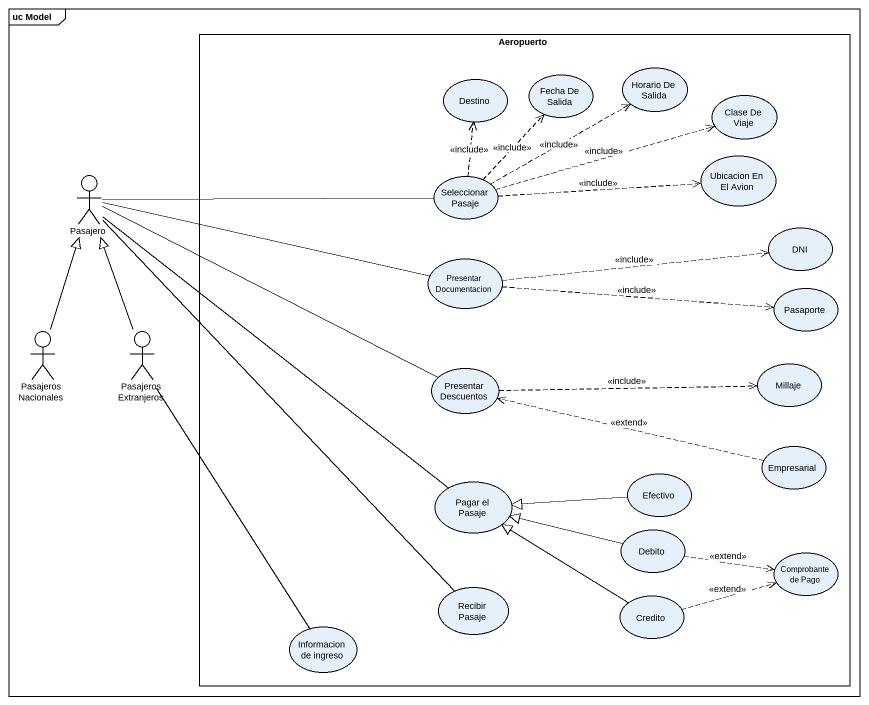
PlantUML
@startuml
mainframe uc Model
rectangle Aeropuerto {
  usecase Destino
  usecase "Fecha De Salida" as Fecha_De_Salida
  usecase "Horario De Salida" as Horario_De_Salida
  usecase "Clase De Viaje" as Clase_De_Viaje
  usecase "Ubicacion En El Avion" as Ubicacion_En_El_Avion
  usecase "Seleccionar Pasaje" as Seleccionar_Pasaje
  usecase DNI
  usecase "Presentar Documentacion" as Presentar_Documentacion
  usecase Pasaporte
  usecase "Presentar Descuentos" as Presentar_Descuentos
  usecase Millaje
  usecase Empresarial
  usecase "Pagar el Pasaje" as Pagar_el_Pasaje
  usecase Efectivo
  usecase Debito
  usecase "Comprobante de Pago" as Comprobante_de_Pago
  usecase "Recibir Pasaje" as Recibir_Pasaje
  usecase Credito
  usecase "Informacion de ingreso" as Informacion_de_ingreso
}
actor Pasajero
actor "Pasajeros Nacionales" as Pasajeros_Nacionales
actor "Pasajeros Extranjeros" as Pasajeros_Extranjeros
Pasajero -right- Seleccionar_Pasaje
Pasajero -right- Presentar_Documentacion
Pasajero -right- Presentar_Descuentos
Pasajero -- Pagar_el_Pasaje
Pasajero -- Recibir_Pasaje
Seleccionar_Pasaje .up.> Destino : <<include>>
Seleccionar_Pasaje .up.> Fecha_De_Salida : <<include>>
Seleccionar_Pasaje .right.> Horario_De_Salida : <<include>>
Seleccionar_Pasaje .right.> Clase_De_Viaje : <<include>>
Seleccionar_Pasaje .right.> Ubicacion_En_El_Avion : <<include>>
Presentar_Documentacion .right.> DNI : <<include>>
Presentar_Documentacion .right.> Pasaporte : <<include>>
Pasajeros_Nacionales -up-|> Pasajero
Pasajeros_Extranjeros -up-|> Pasajero
Pasajeros_Extranjeros -- Informacion_de_ingreso
Presentar_Descuentos .right.> Millaje : <<include>>
Empresarial .left.> Presentar_Descuentos : <<extend>>
Efectivo -left-|> Pagar_el_Pasaje
Debito -left-|> Pagar_el_Pasaje
Debito .right.> Comprobante_de_Pago : <<extend>>
Credito -up-|> Pagar_el_Pasaje
Credito .right.> Comprobante_de_Pago : <<extend>>
@enduml
